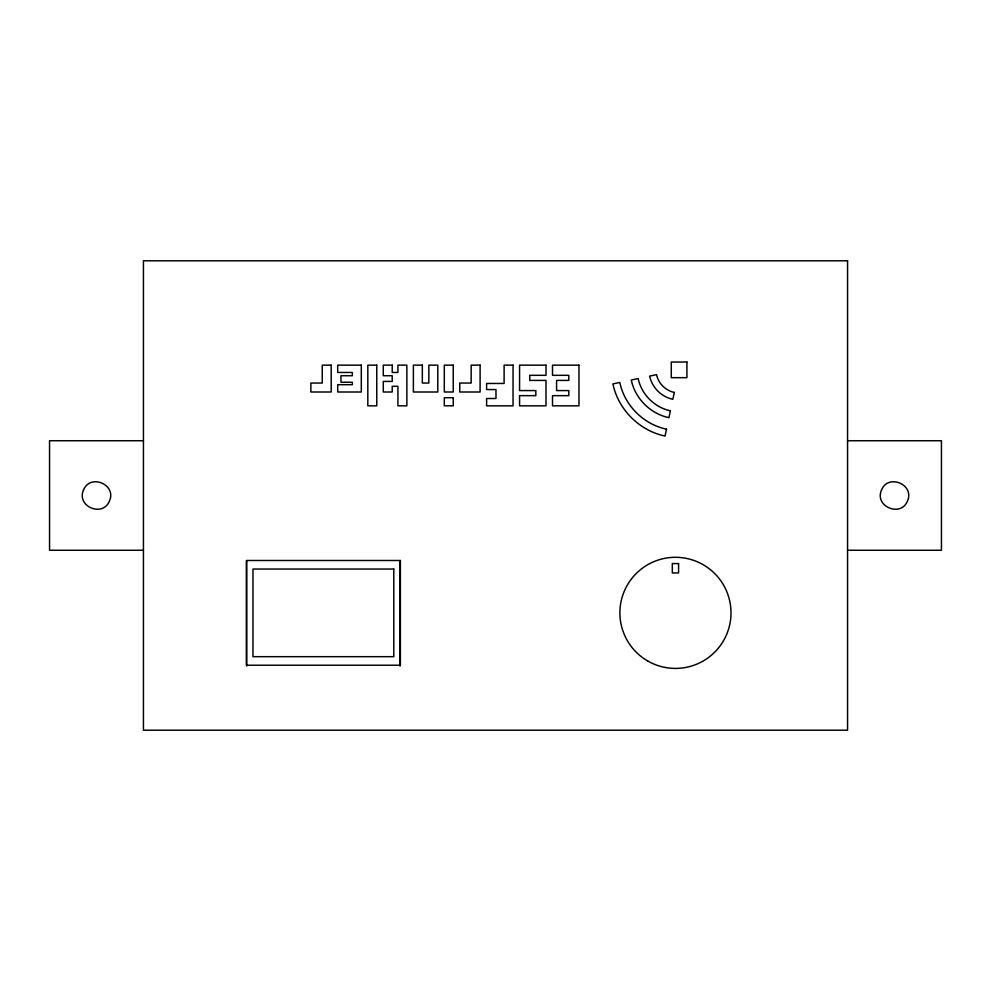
<?xml version="1.0" encoding="UTF-8"?>
<svg xmlns="http://www.w3.org/2000/svg" width="991" height="991" viewBox="0 0 991 991"><rect width="100%" height="100%" fill="white"/><g stroke="black" fill="none" stroke-linecap="round" stroke-linejoin="round"><path stroke-width="1.49" d="M143.435 440.735L49.55 440.735L49.55 550.265L143.435 550.265M847.565 440.735L941.45 440.735L941.45 550.265L847.565 550.265M400.054 561.179L400.054 666.076M246.709 561.179L246.709 666.076M83.479 490.111C76.183 506.562 103.027 517.686 109.506 500.889C116.802 484.438 89.958 473.314 83.479 490.111M881.495 490.111C874.198 506.562 901.042 517.686 907.521 500.889C914.817 484.438 887.973 473.314 881.495 490.111M666.497 429.153L665.035 436.04C639.406 430.713 618.235 409.543 612.909 383.913L619.796 382.452C624.565 405.406 643.543 424.383 666.497 429.153M670.399 410.782L668.937 417.669C650.43 413.829 635.12 398.531 631.279 380.011L638.167 378.55C641.45 394.393 654.555 407.499 670.399 410.782M674.314 392.424L672.839 399.311C661.443 396.933 652.016 387.506 649.638 376.109L656.525 374.648C658.346 383.381 665.568 390.603 674.314 392.424M847.565 260.794L143.435 260.794L143.435 730.206L847.565 730.206L847.565 260.794M686.924 362.025L671.279 362.025L671.279 377.67L686.924 377.67L686.924 362.025M331.205 365.146L322.248 365.146L322.248 383.046L310.864 383.046L310.864 392.002L331.205 392.002L331.205 365.146M361.306 365.146L337.708 365.146L337.708 372.467L352.362 372.467L352.362 375.725L340.966 375.725L340.966 382.241L352.362 382.241L352.362 384.681L337.708 384.681L337.708 392.002L361.306 392.002L361.306 365.146M376.766 365.146L367.822 365.146L367.822 405.827L376.766 405.827L376.766 365.146M392.225 365.146L383.282 365.146L383.282 375.725L392.225 375.725L392.225 381.424L383.282 381.424L383.282 392.002L392.225 392.002L392.225 386.304L397.924 386.304L397.924 405.827L406.867 405.827L406.867 365.146L397.924 365.146L397.924 372.467L392.225 372.467L392.225 365.146M422.327 365.146L413.383 365.146L413.383 392.002L437.787 392.002L437.787 365.146L428.843 365.146L428.843 383.046L422.327 383.046L422.327 365.146M453.246 365.146L444.302 365.146L444.302 392.002L453.246 392.002L453.246 365.146M480.102 365.146L471.159 365.146L471.159 383.046L459.762 383.046L459.762 392.002L480.102 392.002L480.102 365.146M513.053 365.146L504.109 365.146L504.109 383.455L486.618 383.455L486.618 389.562L495.971 389.562L495.971 398.506L486.618 398.506L486.618 405.827L513.053 405.827L513.053 365.146M546.004 365.146L519.569 365.146L519.569 390.578L535.834 390.578L535.834 395.657L519.569 395.657L519.569 405.827L546.004 405.827L546.004 380.408L529.739 380.408L529.739 375.316L546.004 375.316L546.004 365.146M578.967 365.146L552.52 365.146L552.52 375.316L568.797 375.316L568.797 380.408L556.583 380.408L556.583 390.578L568.797 390.578L568.797 395.657L552.52 395.657L552.52 405.827L578.967 405.827L578.967 365.146M453.246 397.701L444.302 397.701L444.302 405.827L453.246 405.827L453.246 397.701M400.389 560.497L246.375 560.497L246.375 665.221L400.389 665.221L400.389 560.497M678.575 563.569L672.319 563.569L672.319 572.959L678.575 572.959L678.575 563.569M393.786 569.045L252.965 569.045L252.965 656.674L393.786 656.674L393.786 569.045M647.668 660.96A55.546 55.546 0 0 0 730.999 612.859A55.546 55.546 0 0 0 647.668 564.746A55.546 55.546 0 0 0 647.668 660.96"/></g></svg>
